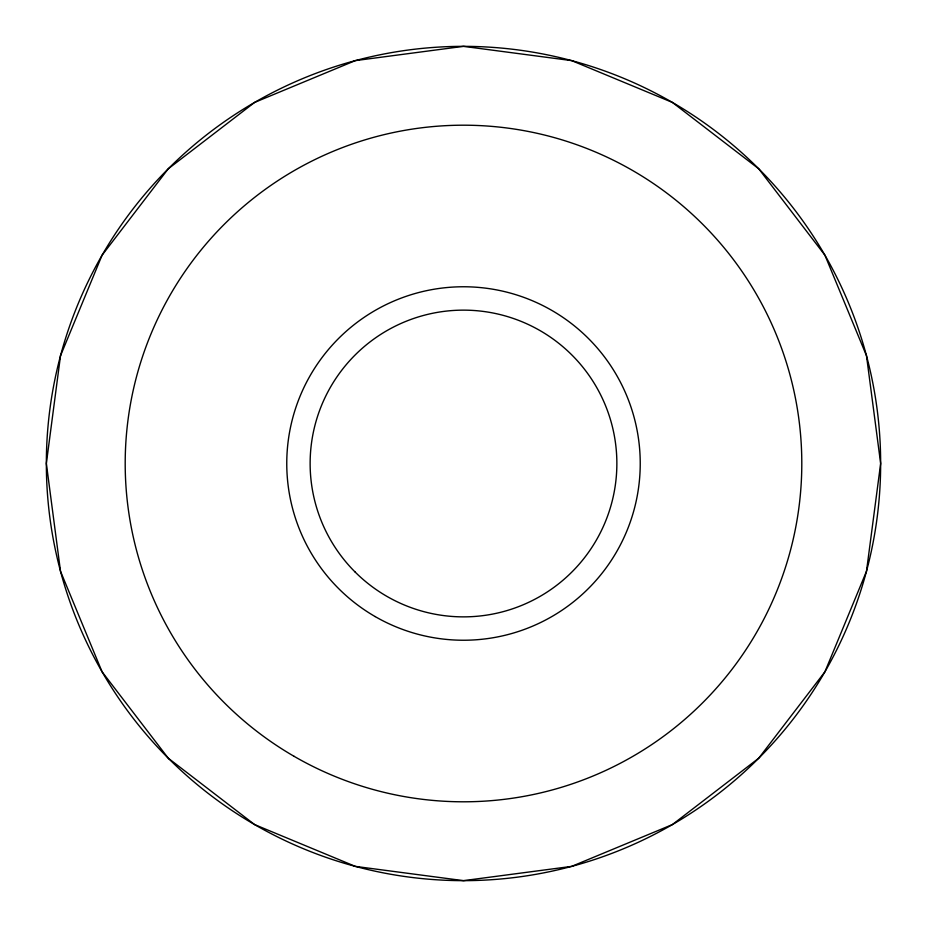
<?xml version="1.0" encoding="UTF-8"?>
<svg xmlns="http://www.w3.org/2000/svg" width="927" height="927" viewBox="0 0 927 927"><rect width="100%" height="100%" fill="white"/><g stroke="black" fill="none" stroke-linecap="round" stroke-linejoin="round"><path stroke-width="1.39" d="M60.51 355.725L46.35 463.5L60.51 571.275L102.063 671.774L168.25 758.193L254.635 824.59L355.342 866.386L463.5 880.65L571.658 866.386L672.365 824.59L758.749 758.193L824.937 671.774L866.49 571.275L880.65 463.5L866.49 355.725L824.937 255.226L758.749 168.807L672.365 102.41L571.658 60.614L463.5 46.35L355.342 60.614L254.635 102.41L168.25 168.807L102.063 255.226L60.51 355.725M375.134 616.559A176.733 176.733 0 0 0 640.233 463.5A176.733 176.733 0 0 0 375.134 310.441A176.733 176.733 0 0 0 375.134 616.559M355.053 571.947A153.361 153.361 0 0 0 611.635 503.199A153.361 153.361 0 0 0 423.801 315.365A153.361 153.361 0 0 0 355.053 571.947M294.114 756.339A338.297 338.297 0 0 0 801.797 463.778A338.297 338.297 0 0 0 294.589 170.383A338.297 338.297 0 0 0 294.114 756.339M168.668 758.61A417.15 417.15 0 0 0 866.49 571.275A417.15 417.15 0 0 0 355.342 60.614A417.15 417.15 0 0 0 168.668 758.61"/></g></svg>
